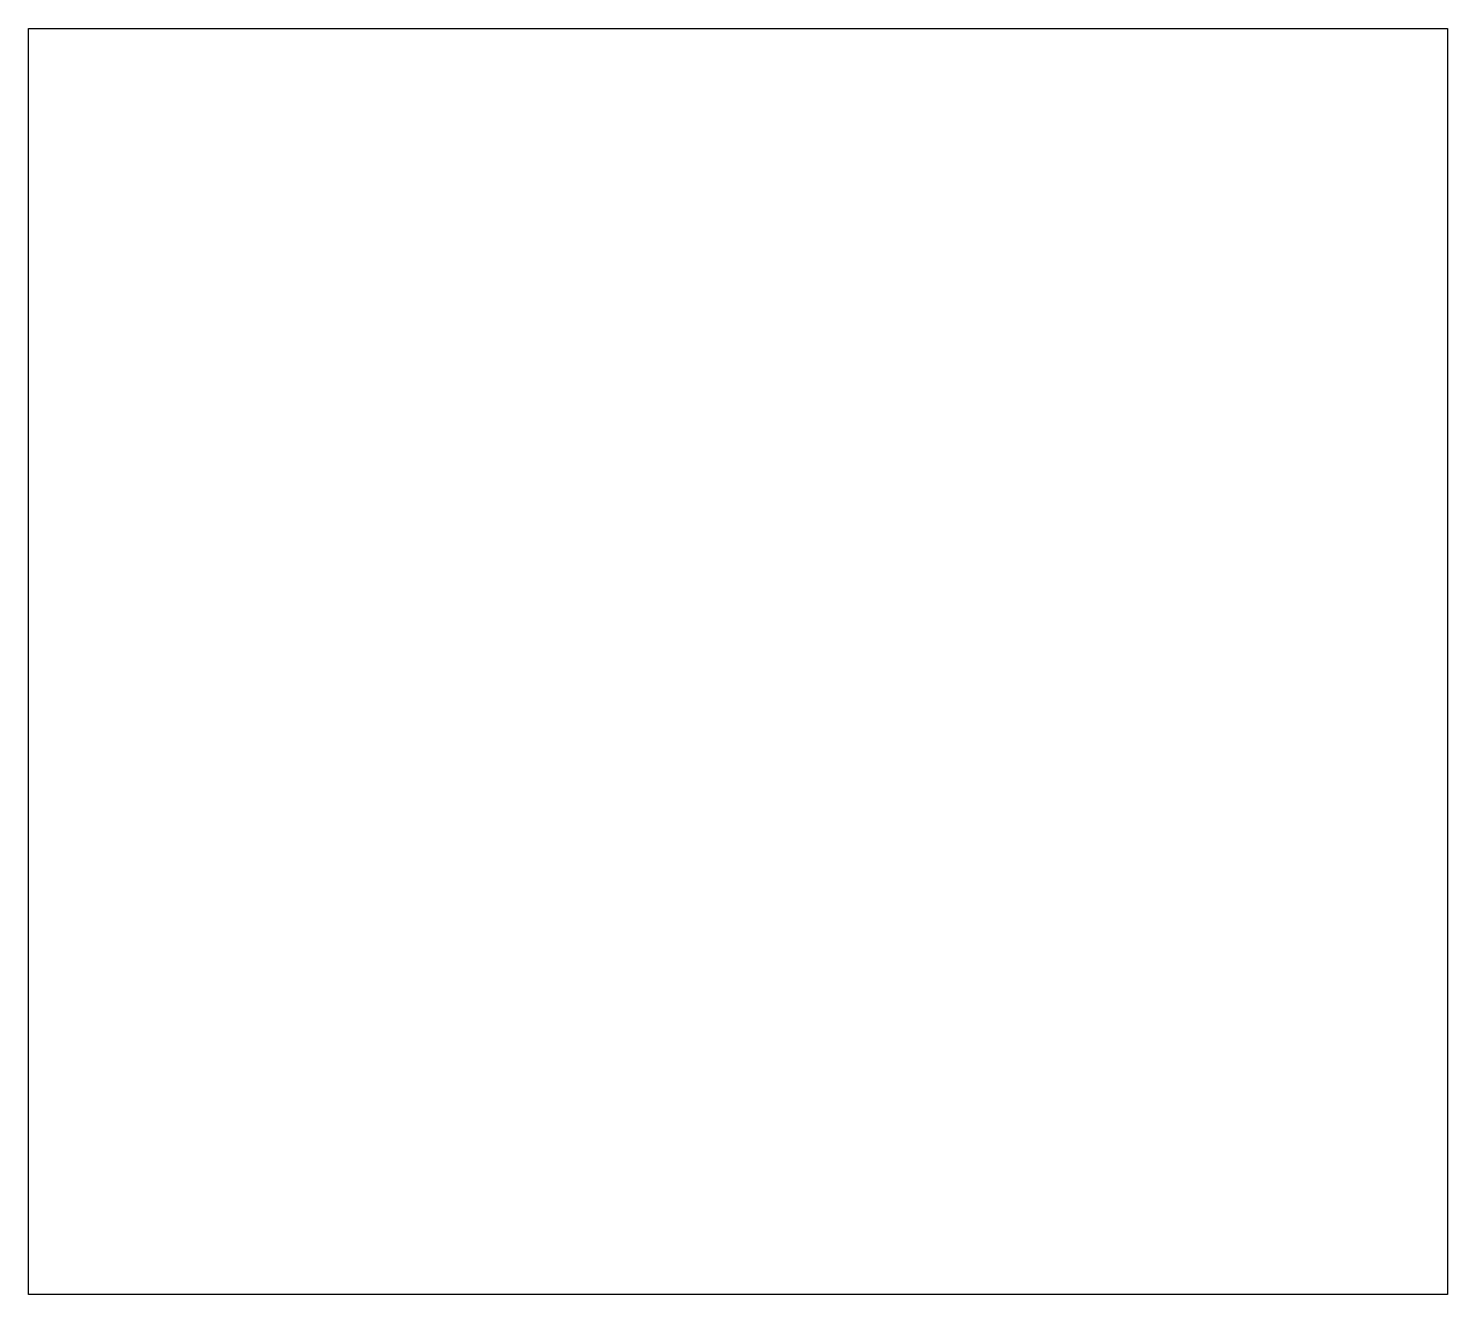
# Model space of a CAD drawing. Extents: x 12.5 to 68, y -72.5 to -23.
import ezdxf

# ---------------------------------------------------------------- set-up
doc = ezdxf.new("R2010")
doc.units = 0
doc.layers.add('BLACK', color=7, linetype='CONTINUOUS')

msp = doc.modelspace()

# ---------------------------------------------------------------- linework, layer by layer
at = {"layer": 'BLACK', "linetype": 'CONTINUOUS'}
for p, q in [((12.5, -23), (68, -23)), ((12.5, -72.5), (12.5, -23)), ((68, -23), (68, -72.5)), ((68, -72.5), (12.5, -72.5))]:
    msp.add_line(p, q, dxfattribs=at)

doc.saveas('drawing.dxf')
